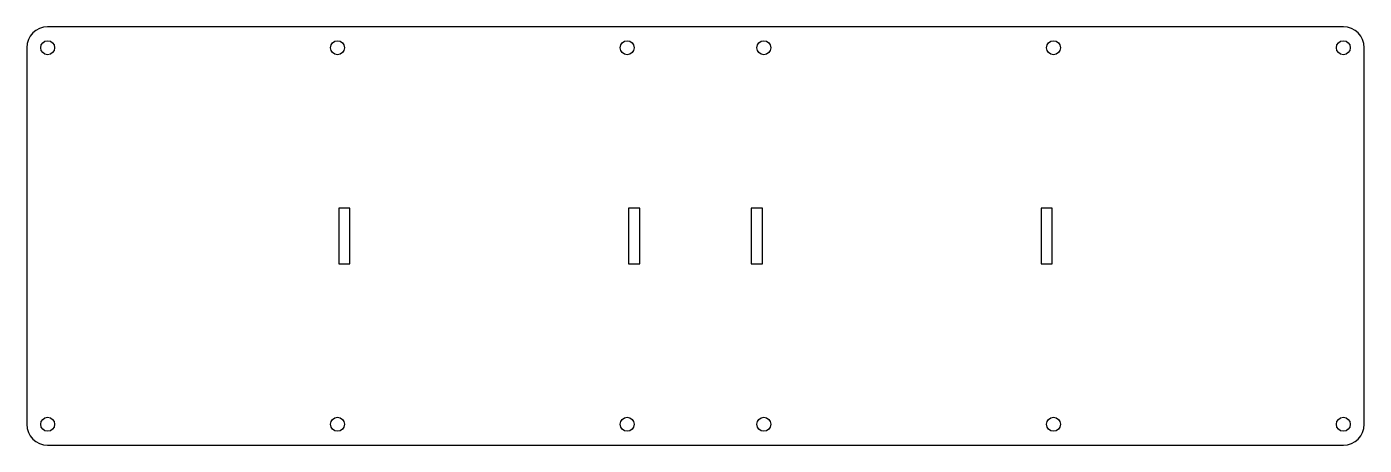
# Model space of a CAD drawing. Header units: inches. Extents: x 0 to 480, y 0 to 150.
import ezdxf

# ---------------------------------------------------------------- set-up
doc = ezdxf.new("R2010")
doc.units = ezdxf.units.IN
doc.header["$MEASUREMENT"] = 0

msp = doc.modelspace()

# ---------------------------------------------------------------- linework, layer by layer
at = {"lineweight": -3}
for points in [[(472.5, 150), (7.5, 150)], [(0, 142.5), (0, 7.5)], [(480, 7.5), (480, 142.5)], [(7.5, 0), (472.5, 0)]]:
    msp.add_lwpolyline(points, dxfattribs=at)
for points in [[(112, 65), (116, 65), (116, 85), (112, 85)], [(216, 65), (220, 65), (220, 85), (216, 85)], [(260, 65), (264, 65), (264, 85), (260, 85)], [(364, 65), (368, 65), (368, 85), (364, 85)]]:
    msp.add_lwpolyline(points, close=True, dxfattribs=at)
for centre in [(7.5, 142.5), (111.5, 142.5), (215.5, 142.5), (264.5, 142.5), (368.5, 142.5), (472.5, 142.5), (7.5, 7.5), (111.5, 7.5), (215.5, 7.5), (264.5, 7.5), (368.5, 7.5), (472.5, 7.5)]:
    msp.add_circle(centre, 2.5, dxfattribs=at)
for centre, start, end in [((7.5, 142.5), 450, 540), ((472.5, 142.5), 360, 450), ((7.5, 7.5), 540, 630), ((472.5, 7.5), 270, 360)]:
    msp.add_arc(centre, 7.5, start, end)

doc.saveas('drawing.dxf')
